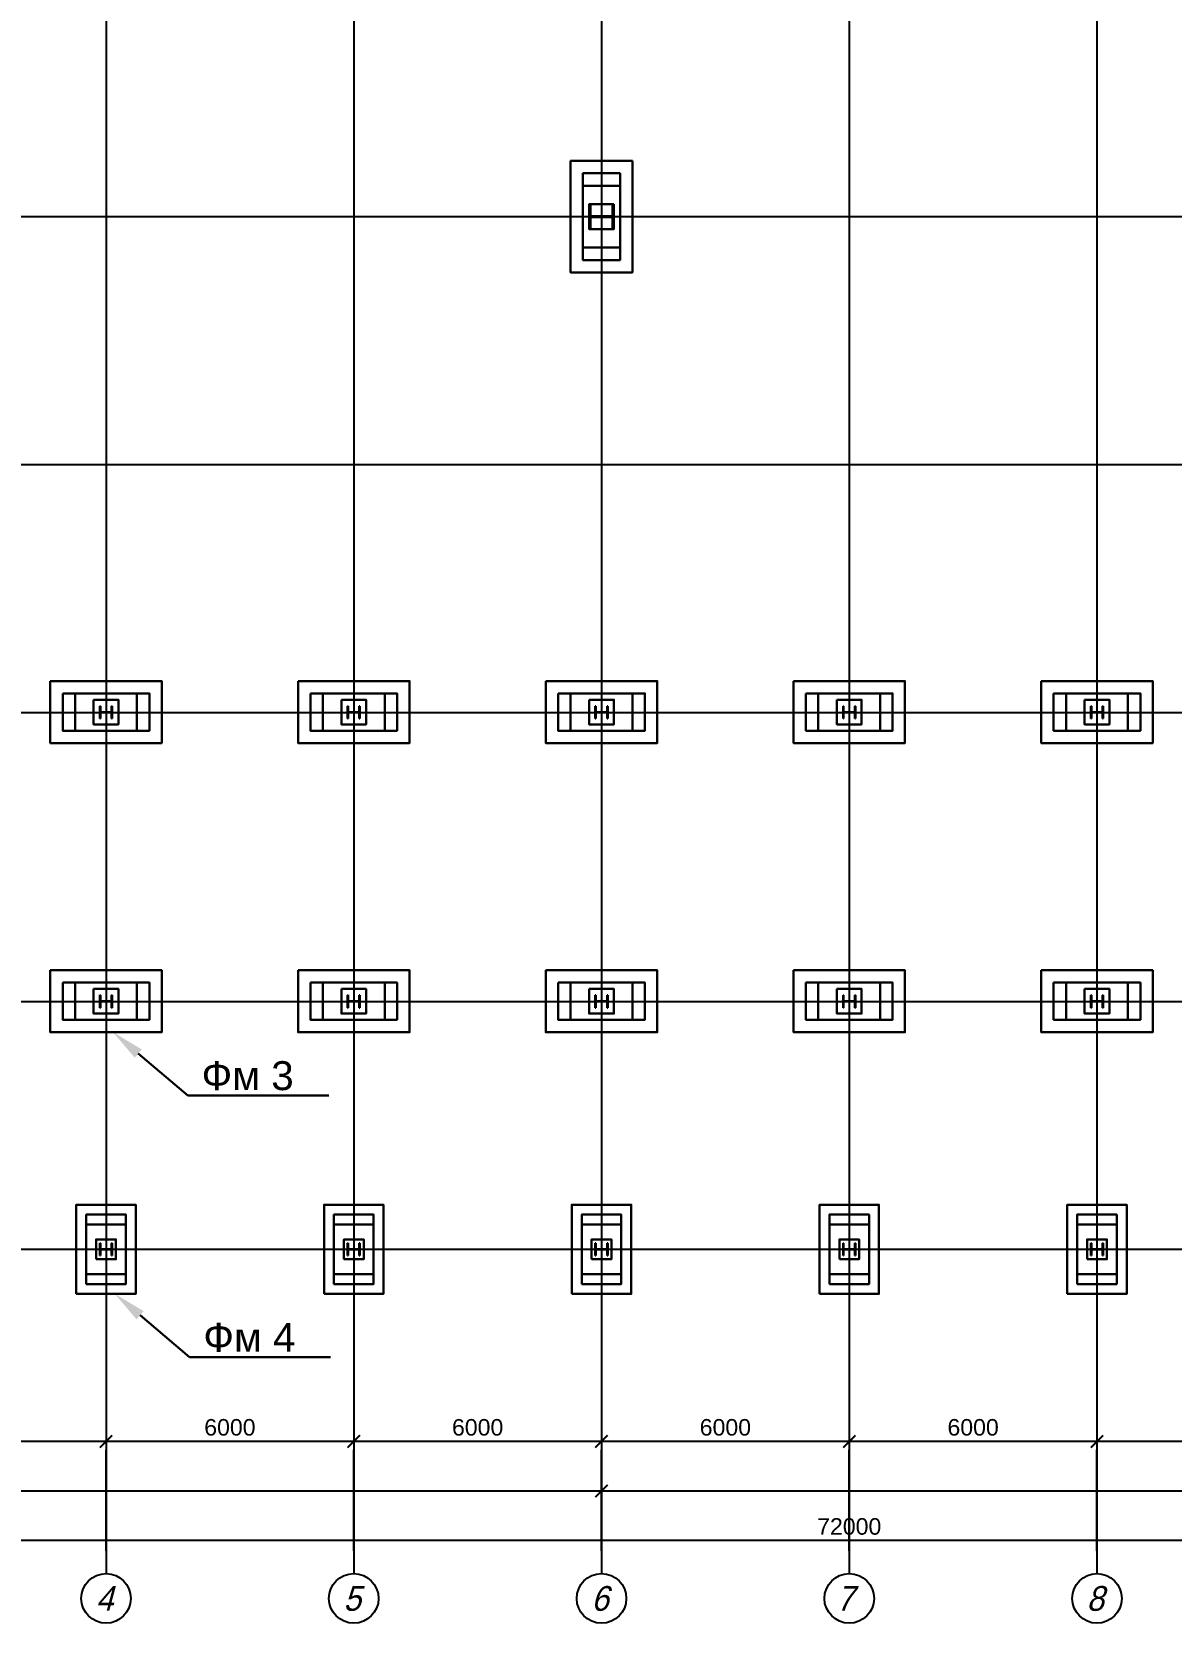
# Model space of a CAD drawing. Header units: millimetres. Extents: x -25736 to -23046, y 7958 to 9460.
# Drawn here: x -24696.4 to -24558.4, y 9050.9 to 9243.5 of the extents above; entities that cross this region are included whole.
import ezdxf
from ezdxf import colors
from ezdxf.entities.mleader import LeaderData, LeaderLine
from ezdxf.math import Vec2, Vec3

# ---------------------------------------------------------------- set-up
doc = ezdxf.new("R2010")
doc.units = ezdxf.units.MM
doc.linetypes.add('CENTER', pattern=[50.8, 31.75, -6.35, 6.35, -6.35])
doc.layers.get('0').update_dxf_attribs({"lineweight": 30})
doc.layers.add('основной', color=7, linetype='Continuous', lineweight=30)
doc.layers.add('Размеры', color=140, linetype='Continuous')
doc.styles.get("Standard").update_dxf_attribs({"font": 'ARIALUNI.TTF'})
doc.styles.add('Standart (сжат) 0.9', font='ARIALUNI.TTF', dxfattribs={"width": 0.9, "height": 300})
doc.styles.add('для модели', font='ARIALUNI.TTF', dxfattribs={"height": 200})

# ---------------------------------------------------------------- blocks, each defined once
blk = doc.blocks.new('_ArchTick')
at = {"color": 0, "lineweight": 40, "const_width": 0.15}
blk.add_lwpolyline([(-0.5, -0.5), (0.5, 0.5)], dxfattribs=at)
blk = doc.blocks.new('A$C1CEA3486')
for points in [[(0, 30), (0, 0), (54, 0), (54, 30)], [(6, 24), (6, 6), (48, 6), (48, 24)], [(12, 24), (12, 6), (42, 6), (42, 24)], [(21, 21), (21, 9), (33, 9), (33, 21)]]:
    blk.add_lwpolyline(points, close=True)
blk = doc.blocks.new('A$C017D4E6A')
for points in [[(0, 0), (36, 0), (36, 54), (0, 54)], [(6, 6), (30, 6), (30, 48), (6, 48)], [(6, 12), (30, 12), (30, 42), (6, 42)], [(12, 21), (24, 21), (24, 33), (12, 33)]]:
    blk.add_lwpolyline(points, close=True)
blk = doc.blocks.new('65578')
at = {"layer": 'основной'}
for p, q in [((-24628.87, 9219.65), (-24628.87, 9222.65)), ((-24628.87, 9222.65), (-24628.72, 9222.65)), ((-24628.72, 9222.65), (-24628.72, 9221.35)), ((-24628.57, 9221.2), (-24626.17, 9221.2)), ((-24626.02, 9221.35), (-24626.02, 9222.65)), ((-24626.02, 9222.65), (-24625.87, 9222.65)), ((-24625.87, 9222.65), (-24625.87, 9219.65)), ((-24628.72, 9219.65), (-24628.87, 9219.65)), ((-24628.72, 9220.95), (-24628.72, 9219.65)), ((-24626.17, 9221.1), (-24628.57, 9221.1)), ((-24626.02, 9219.65), (-24626.02, 9220.95)), ((-24625.87, 9219.65), (-24626.02, 9219.65)), ((-24688.12, 9160.4), (-24688.12, 9161.9)), ((-24688.12, 9161.9), (-24688.05, 9161.9)), ((-24688.05, 9161.9), (-24688.05, 9161.25)), ((-24686.7, 9161.25), (-24686.7, 9161.9)), ((-24686.7, 9161.9), (-24686.62, 9161.9)), ((-24686.62, 9161.9), (-24686.62, 9160.4)), ((-24658.12, 9160.4), (-24658.12, 9161.9)), ((-24658.12, 9161.9), (-24658.05, 9161.9)), ((-24658.12, 9160.4), (-24658.12, 9161.9)), ((-24658.12, 9161.9), (-24658.05, 9161.9)), ((-24658.05, 9161.9), (-24658.05, 9161.25)), ((-24658.05, 9161.9), (-24658.05, 9161.25)), ((-24656.7, 9161.25), (-24656.7, 9161.9)), ((-24656.7, 9161.9), (-24656.62, 9161.9)), ((-24656.7, 9161.25), (-24656.7, 9161.9)), ((-24656.7, 9161.9), (-24656.62, 9161.9)), ((-24656.62, 9161.9), (-24656.62, 9160.4)), ((-24656.62, 9161.9), (-24656.62, 9160.4)), ((-24628.12, 9160.4), (-24628.12, 9161.9)), ((-24628.12, 9161.9), (-24628.05, 9161.9)), ((-24628.12, 9160.4), (-24628.12, 9161.9)), ((-24628.12, 9161.9), (-24628.05, 9161.9)), ((-24628.05, 9161.9), (-24628.05, 9161.25)), ((-24628.05, 9161.9), (-24628.05, 9161.25)), ((-24626.7, 9161.25), (-24626.7, 9161.9)), ((-24626.7, 9161.9), (-24626.62, 9161.9)), ((-24626.7, 9161.25), (-24626.7, 9161.9)), ((-24626.7, 9161.9), (-24626.62, 9161.9)), ((-24626.62, 9161.9), (-24626.62, 9160.4)), ((-24626.62, 9161.9), (-24626.62, 9160.4)), ((-24598.12, 9160.4), (-24598.12, 9161.9)), ((-24598.12, 9161.9), (-24598.05, 9161.9)), ((-24598.12, 9160.4), (-24598.12, 9161.9)), ((-24598.12, 9161.9), (-24598.05, 9161.9)), ((-24598.05, 9161.9), (-24598.05, 9161.25)), ((-24598.05, 9161.9), (-24598.05, 9161.25)), ((-24596.7, 9161.25), (-24596.7, 9161.9)), ((-24596.7, 9161.9), (-24596.62, 9161.9)), ((-24596.7, 9161.25), (-24596.7, 9161.9)), ((-24596.7, 9161.9), (-24596.62, 9161.9)), ((-24596.62, 9161.9), (-24596.62, 9160.4)), ((-24596.62, 9161.9), (-24596.62, 9160.4)), ((-24568.12, 9160.4), (-24568.12, 9161.9)), ((-24568.12, 9161.9), (-24568.05, 9161.9)), ((-24568.12, 9160.4), (-24568.12, 9161.9)), ((-24568.12, 9161.9), (-24568.05, 9161.9)), ((-24568.05, 9161.9), (-24568.05, 9161.25)), ((-24568.05, 9161.9), (-24568.05, 9161.25)), ((-24566.7, 9161.25), (-24566.7, 9161.9)), ((-24566.7, 9161.9), (-24566.62, 9161.9)), ((-24566.7, 9161.25), (-24566.7, 9161.9)), ((-24566.7, 9161.9), (-24566.62, 9161.9)), ((-24566.62, 9161.9), (-24566.62, 9160.4)), ((-24566.62, 9161.9), (-24566.62, 9160.4)), ((-24688.05, 9160.4), (-24688.12, 9160.4)), ((-24688.05, 9161.05), (-24688.05, 9160.4)), ((-24687.97, 9161.18), (-24686.77, 9161.18)), ((-24686.77, 9161.13), (-24687.97, 9161.13)), ((-24686.7, 9160.4), (-24686.7, 9161.05)), ((-24686.62, 9160.4), (-24686.7, 9160.4)), ((-24658.05, 9160.4), (-24658.12, 9160.4)), ((-24658.05, 9160.4), (-24658.12, 9160.4)), ((-24658.05, 9161.05), (-24658.05, 9160.4)), ((-24658.05, 9161.05), (-24658.05, 9160.4)), ((-24657.97, 9161.18), (-24656.77, 9161.18)), ((-24657.97, 9161.18), (-24656.77, 9161.18)), ((-24656.77, 9161.13), (-24657.97, 9161.13)), ((-24656.77, 9161.13), (-24657.97, 9161.13)), ((-24656.7, 9160.4), (-24656.7, 9161.05)), ((-24656.7, 9160.4), (-24656.7, 9161.05)), ((-24656.62, 9160.4), (-24656.7, 9160.4)), ((-24656.62, 9160.4), (-24656.7, 9160.4)), ((-24628.05, 9160.4), (-24628.12, 9160.4)), ((-24628.05, 9160.4), (-24628.12, 9160.4)), ((-24628.05, 9161.05), (-24628.05, 9160.4)), ((-24628.05, 9161.05), (-24628.05, 9160.4)), ((-24627.97, 9161.18), (-24626.77, 9161.18)), ((-24627.97, 9161.18), (-24626.77, 9161.18)), ((-24626.77, 9161.13), (-24627.97, 9161.13)), ((-24626.77, 9161.13), (-24627.97, 9161.13)), ((-24626.7, 9160.4), (-24626.7, 9161.05)), ((-24626.7, 9160.4), (-24626.7, 9161.05)), ((-24626.62, 9160.4), (-24626.7, 9160.4)), ((-24626.62, 9160.4), (-24626.7, 9160.4)), ((-24598.05, 9160.4), (-24598.12, 9160.4)), ((-24598.05, 9160.4), (-24598.12, 9160.4)), ((-24598.05, 9161.05), (-24598.05, 9160.4)), ((-24598.05, 9161.05), (-24598.05, 9160.4)), ((-24597.97, 9161.18), (-24596.77, 9161.18)), ((-24597.97, 9161.18), (-24596.77, 9161.18)), ((-24596.77, 9161.13), (-24597.97, 9161.13)), ((-24596.77, 9161.13), (-24597.97, 9161.13)), ((-24596.7, 9160.4), (-24596.7, 9161.05)), ((-24596.7, 9160.4), (-24596.7, 9161.05)), ((-24596.62, 9160.4), (-24596.7, 9160.4)), ((-24596.62, 9160.4), (-24596.7, 9160.4)), ((-24568.05, 9160.4), (-24568.12, 9160.4)), ((-24568.05, 9160.4), (-24568.12, 9160.4)), ((-24568.05, 9161.05), (-24568.05, 9160.4)), ((-24568.05, 9161.05), (-24568.05, 9160.4)), ((-24567.97, 9161.18), (-24566.77, 9161.18)), ((-24567.97, 9161.18), (-24566.77, 9161.18)), ((-24566.77, 9161.13), (-24567.97, 9161.13)), ((-24566.77, 9161.13), (-24567.97, 9161.13)), ((-24566.7, 9160.4), (-24566.7, 9161.05)), ((-24566.7, 9160.4), (-24566.7, 9161.05)), ((-24566.62, 9160.4), (-24566.7, 9160.4)), ((-24566.62, 9160.4), (-24566.7, 9160.4)), ((-24688.12, 9125.4), (-24688.12, 9126.9)), ((-24688.12, 9126.9), (-24688.05, 9126.9)), ((-24688.05, 9126.9), (-24688.05, 9126.25)), ((-24686.7, 9126.25), (-24686.7, 9126.9)), ((-24686.7, 9126.9), (-24686.62, 9126.9)), ((-24686.62, 9126.9), (-24686.62, 9125.4)), ((-24658.12, 9125.4), (-24658.12, 9126.9)), ((-24658.12, 9126.9), (-24658.05, 9126.9)), ((-24658.12, 9125.4), (-24658.12, 9126.9)), ((-24658.12, 9126.9), (-24658.05, 9126.9)), ((-24658.05, 9126.9), (-24658.05, 9126.25)), ((-24658.05, 9126.9), (-24658.05, 9126.25)), ((-24656.7, 9126.25), (-24656.7, 9126.9)), ((-24656.7, 9126.9), (-24656.62, 9126.9)), ((-24656.7, 9126.25), (-24656.7, 9126.9)), ((-24656.7, 9126.9), (-24656.62, 9126.9)), ((-24656.62, 9126.9), (-24656.62, 9125.4)), ((-24656.62, 9126.9), (-24656.62, 9125.4)), ((-24628.12, 9125.4), (-24628.12, 9126.9)), ((-24628.12, 9126.9), (-24628.05, 9126.9)), ((-24628.12, 9125.4), (-24628.12, 9126.9)), ((-24628.12, 9126.9), (-24628.05, 9126.9)), ((-24628.05, 9126.9), (-24628.05, 9126.25)), ((-24628.05, 9126.9), (-24628.05, 9126.25)), ((-24626.7, 9126.25), (-24626.7, 9126.9)), ((-24626.7, 9126.9), (-24626.62, 9126.9)), ((-24626.7, 9126.25), (-24626.7, 9126.9)), ((-24626.7, 9126.9), (-24626.62, 9126.9)), ((-24626.62, 9126.9), (-24626.62, 9125.4)), ((-24626.62, 9126.9), (-24626.62, 9125.4)), ((-24598.12, 9125.4), (-24598.12, 9126.9)), ((-24598.12, 9126.9), (-24598.05, 9126.9)), ((-24598.12, 9125.4), (-24598.12, 9126.9)), ((-24598.12, 9126.9), (-24598.05, 9126.9)), ((-24598.05, 9126.9), (-24598.05, 9126.25)), ((-24598.05, 9126.9), (-24598.05, 9126.25)), ((-24596.7, 9126.25), (-24596.7, 9126.9)), ((-24596.7, 9126.9), (-24596.62, 9126.9)), ((-24596.7, 9126.25), (-24596.7, 9126.9)), ((-24596.7, 9126.9), (-24596.62, 9126.9)), ((-24596.62, 9126.9), (-24596.62, 9125.4)), ((-24596.62, 9126.9), (-24596.62, 9125.4)), ((-24568.12, 9125.4), (-24568.12, 9126.9)), ((-24568.12, 9126.9), (-24568.05, 9126.9)), ((-24568.12, 9125.4), (-24568.12, 9126.9)), ((-24568.12, 9126.9), (-24568.05, 9126.9)), ((-24568.05, 9126.9), (-24568.05, 9126.25)), ((-24568.05, 9126.9), (-24568.05, 9126.25)), ((-24566.7, 9126.25), (-24566.7, 9126.9)), ((-24566.7, 9126.9), (-24566.62, 9126.9)), ((-24566.7, 9126.25), (-24566.7, 9126.9)), ((-24566.7, 9126.9), (-24566.62, 9126.9)), ((-24566.62, 9126.9), (-24566.62, 9125.4)), ((-24566.62, 9126.9), (-24566.62, 9125.4)), ((-24688.05, 9125.4), (-24688.12, 9125.4)), ((-24688.05, 9126.05), (-24688.05, 9125.4)), ((-24687.97, 9126.18), (-24686.77, 9126.18)), ((-24686.77, 9126.13), (-24687.97, 9126.13)), ((-24686.7, 9125.4), (-24686.7, 9126.05)), ((-24686.62, 9125.4), (-24686.7, 9125.4)), ((-24658.05, 9125.4), (-24658.12, 9125.4)), ((-24658.05, 9125.4), (-24658.12, 9125.4)), ((-24658.05, 9126.05), (-24658.05, 9125.4)), ((-24658.05, 9126.05), (-24658.05, 9125.4)), ((-24657.97, 9126.18), (-24656.77, 9126.18)), ((-24657.97, 9126.18), (-24656.77, 9126.18)), ((-24656.77, 9126.13), (-24657.97, 9126.13)), ((-24656.77, 9126.13), (-24657.97, 9126.13)), ((-24656.7, 9125.4), (-24656.7, 9126.05)), ((-24656.7, 9125.4), (-24656.7, 9126.05)), ((-24656.62, 9125.4), (-24656.7, 9125.4)), ((-24656.62, 9125.4), (-24656.7, 9125.4)), ((-24628.05, 9125.4), (-24628.12, 9125.4)), ((-24628.05, 9125.4), (-24628.12, 9125.4)), ((-24628.05, 9126.05), (-24628.05, 9125.4)), ((-24628.05, 9126.05), (-24628.05, 9125.4)), ((-24627.97, 9126.18), (-24626.77, 9126.18)), ((-24627.97, 9126.18), (-24626.77, 9126.18)), ((-24626.77, 9126.13), (-24627.97, 9126.13)), ((-24626.77, 9126.13), (-24627.97, 9126.13)), ((-24626.7, 9125.4), (-24626.7, 9126.05)), ((-24626.7, 9125.4), (-24626.7, 9126.05)), ((-24626.62, 9125.4), (-24626.7, 9125.4)), ((-24626.62, 9125.4), (-24626.7, 9125.4)), ((-24598.05, 9125.4), (-24598.12, 9125.4)), ((-24598.05, 9125.4), (-24598.12, 9125.4)), ((-24598.05, 9126.05), (-24598.05, 9125.4)), ((-24598.05, 9126.05), (-24598.05, 9125.4)), ((-24597.97, 9126.18), (-24596.77, 9126.18)), ((-24597.97, 9126.18), (-24596.77, 9126.18)), ((-24596.77, 9126.13), (-24597.97, 9126.13)), ((-24596.77, 9126.13), (-24597.97, 9126.13)), ((-24596.7, 9125.4), (-24596.7, 9126.05)), ((-24596.7, 9125.4), (-24596.7, 9126.05)), ((-24596.62, 9125.4), (-24596.7, 9125.4)), ((-24596.62, 9125.4), (-24596.7, 9125.4)), ((-24568.05, 9125.4), (-24568.12, 9125.4)), ((-24568.05, 9125.4), (-24568.12, 9125.4)), ((-24568.05, 9126.05), (-24568.05, 9125.4)), ((-24568.05, 9126.05), (-24568.05, 9125.4)), ((-24567.97, 9126.18), (-24566.77, 9126.18)), ((-24567.97, 9126.18), (-24566.77, 9126.18)), ((-24566.77, 9126.13), (-24567.97, 9126.13)), ((-24566.77, 9126.13), (-24567.97, 9126.13)), ((-24566.7, 9125.4), (-24566.7, 9126.05)), ((-24566.7, 9125.4), (-24566.7, 9126.05)), ((-24566.62, 9125.4), (-24566.7, 9125.4)), ((-24566.62, 9125.4), (-24566.7, 9125.4)), ((-24688.12, 9095.4), (-24688.12, 9096.9)), ((-24688.12, 9096.9), (-24688.05, 9096.9)), ((-24688.05, 9096.9), (-24688.05, 9096.25)), ((-24688.05, 9096.05), (-24688.05, 9095.4)), ((-24687.97, 9096.18), (-24686.77, 9096.18)), ((-24686.77, 9096.13), (-24687.97, 9096.13)), ((-24686.7, 9096.25), (-24686.7, 9096.9)), ((-24686.7, 9096.9), (-24686.62, 9096.9)), ((-24686.7, 9095.4), (-24686.7, 9096.05)), ((-24686.62, 9096.9), (-24686.62, 9095.4)), ((-24658.12, 9095.4), (-24658.12, 9096.9)), ((-24658.12, 9096.9), (-24658.05, 9096.9)), ((-24658.12, 9095.4), (-24658.12, 9096.9)), ((-24658.12, 9096.9), (-24658.05, 9096.9)), ((-24658.05, 9096.9), (-24658.05, 9096.25)), ((-24658.05, 9096.9), (-24658.05, 9096.25)), ((-24658.05, 9096.05), (-24658.05, 9095.4)), ((-24658.05, 9096.05), (-24658.05, 9095.4)), ((-24657.97, 9096.18), (-24656.77, 9096.18)), ((-24657.97, 9096.18), (-24656.77, 9096.18)), ((-24656.77, 9096.13), (-24657.97, 9096.13)), ((-24656.77, 9096.13), (-24657.97, 9096.13)), ((-24656.7, 9096.25), (-24656.7, 9096.9)), ((-24656.7, 9096.9), (-24656.62, 9096.9)), ((-24656.7, 9096.25), (-24656.7, 9096.9)), ((-24656.7, 9096.9), (-24656.62, 9096.9)), ((-24656.7, 9095.4), (-24656.7, 9096.05)), ((-24656.7, 9095.4), (-24656.7, 9096.05)), ((-24656.62, 9096.9), (-24656.62, 9095.4)), ((-24656.62, 9096.9), (-24656.62, 9095.4)), ((-24628.12, 9095.4), (-24628.12, 9096.9)), ((-24628.12, 9096.9), (-24628.05, 9096.9)), ((-24628.12, 9095.4), (-24628.12, 9096.9)), ((-24628.12, 9096.9), (-24628.05, 9096.9)), ((-24628.05, 9096.9), (-24628.05, 9096.25)), ((-24628.05, 9096.9), (-24628.05, 9096.25)), ((-24628.05, 9096.05), (-24628.05, 9095.4)), ((-24628.05, 9096.05), (-24628.05, 9095.4)), ((-24627.97, 9096.18), (-24626.77, 9096.18)), ((-24627.97, 9096.18), (-24626.77, 9096.18)), ((-24626.77, 9096.13), (-24627.97, 9096.13)), ((-24626.77, 9096.13), (-24627.97, 9096.13)), ((-24626.7, 9096.25), (-24626.7, 9096.9)), ((-24626.7, 9096.9), (-24626.62, 9096.9)), ((-24626.7, 9096.25), (-24626.7, 9096.9)), ((-24626.7, 9096.9), (-24626.62, 9096.9)), ((-24626.7, 9095.4), (-24626.7, 9096.05)), ((-24626.7, 9095.4), (-24626.7, 9096.05)), ((-24626.62, 9096.9), (-24626.62, 9095.4)), ((-24626.62, 9096.9), (-24626.62, 9095.4)), ((-24598.12, 9095.4), (-24598.12, 9096.9)), ((-24598.12, 9096.9), (-24598.05, 9096.9)), ((-24598.12, 9095.4), (-24598.12, 9096.9)), ((-24598.12, 9096.9), (-24598.05, 9096.9)), ((-24598.05, 9096.9), (-24598.05, 9096.25)), ((-24598.05, 9096.9), (-24598.05, 9096.25)), ((-24598.05, 9096.05), (-24598.05, 9095.4)), ((-24598.05, 9096.05), (-24598.05, 9095.4)), ((-24597.97, 9096.18), (-24596.77, 9096.18)), ((-24597.97, 9096.18), (-24596.77, 9096.18)), ((-24596.77, 9096.13), (-24597.97, 9096.13)), ((-24596.77, 9096.13), (-24597.97, 9096.13)), ((-24596.7, 9096.25), (-24596.7, 9096.9)), ((-24596.7, 9096.9), (-24596.62, 9096.9)), ((-24596.7, 9096.25), (-24596.7, 9096.9)), ((-24596.7, 9096.9), (-24596.62, 9096.9)), ((-24596.7, 9095.4), (-24596.7, 9096.05)), ((-24596.7, 9095.4), (-24596.7, 9096.05)), ((-24596.62, 9096.9), (-24596.62, 9095.4)), ((-24596.62, 9096.9), (-24596.62, 9095.4)), ((-24568.12, 9095.4), (-24568.12, 9096.9)), ((-24568.12, 9096.9), (-24568.05, 9096.9)), ((-24568.12, 9095.4), (-24568.12, 9096.9)), ((-24568.12, 9096.9), (-24568.05, 9096.9)), ((-24568.05, 9096.9), (-24568.05, 9096.25)), ((-24568.05, 9096.9), (-24568.05, 9096.25)), ((-24568.05, 9096.05), (-24568.05, 9095.4)), ((-24568.05, 9096.05), (-24568.05, 9095.4)), ((-24567.97, 9096.18), (-24566.77, 9096.18)), ((-24567.97, 9096.18), (-24566.77, 9096.18)), ((-24566.77, 9096.13), (-24567.97, 9096.13)), ((-24566.77, 9096.13), (-24567.97, 9096.13)), ((-24566.7, 9096.25), (-24566.7, 9096.9)), ((-24566.7, 9096.9), (-24566.62, 9096.9)), ((-24566.7, 9096.25), (-24566.7, 9096.9)), ((-24566.7, 9096.9), (-24566.62, 9096.9)), ((-24566.7, 9095.4), (-24566.7, 9096.05)), ((-24566.7, 9095.4), (-24566.7, 9096.05)), ((-24566.62, 9096.9), (-24566.62, 9095.4)), ((-24566.62, 9096.9), (-24566.62, 9095.4)), ((-24688.05, 9095.4), (-24688.12, 9095.4)), ((-24686.62, 9095.4), (-24686.7, 9095.4)), ((-24658.05, 9095.4), (-24658.12, 9095.4)), ((-24658.05, 9095.4), (-24658.12, 9095.4)), ((-24656.62, 9095.4), (-24656.7, 9095.4)), ((-24656.62, 9095.4), (-24656.7, 9095.4)), ((-24628.05, 9095.4), (-24628.12, 9095.4)), ((-24628.05, 9095.4), (-24628.12, 9095.4)), ((-24626.62, 9095.4), (-24626.7, 9095.4)), ((-24626.62, 9095.4), (-24626.7, 9095.4)), ((-24598.05, 9095.4), (-24598.12, 9095.4)), ((-24598.05, 9095.4), (-24598.12, 9095.4)), ((-24596.62, 9095.4), (-24596.7, 9095.4)), ((-24596.62, 9095.4), (-24596.7, 9095.4)), ((-24568.05, 9095.4), (-24568.12, 9095.4)), ((-24568.05, 9095.4), (-24568.12, 9095.4)), ((-24566.62, 9095.4), (-24566.7, 9095.4)), ((-24566.62, 9095.4), (-24566.7, 9095.4))]:
    blk.add_line(p, q, dxfattribs=at)
for centre, radius, start, end in [((-24628.57, 9221.35), 0.15, 180, 270), ((-24626.17, 9221.35), 0.15, 270, 0), ((-24628.57, 9220.95), 0.15, 90, 180), ((-24626.17, 9220.95), 0.15, 0, 90), ((-24687.97, 9161.25), 0.075, 180, 270), ((-24687.97, 9161.05), 0.075, 90, 180), ((-24686.77, 9161.25), 0.075, 270, 0), ((-24686.77, 9161.05), 0.075, 0, 90), ((-24657.97, 9161.25), 0.075, 180, 270), ((-24657.97, 9161.25), 0.075, 180, 270), ((-24657.97, 9161.05), 0.075, 90, 180), ((-24657.97, 9161.05), 0.075, 90, 180), ((-24656.77, 9161.25), 0.075, 270, 0), ((-24656.77, 9161.25), 0.075, 270, 0), ((-24656.77, 9161.05), 0.075, 0, 90), ((-24656.77, 9161.05), 0.075, 0, 90), ((-24627.97, 9161.25), 0.075, 180, 270), ((-24627.97, 9161.25), 0.075, 180, 270), ((-24627.97, 9161.05), 0.075, 90, 180), ((-24627.97, 9161.05), 0.075, 90, 180), ((-24626.77, 9161.25), 0.075, 270, 0), ((-24626.77, 9161.25), 0.075, 270, 0), ((-24626.77, 9161.05), 0.075, 0, 90), ((-24626.77, 9161.05), 0.075, 0, 90), ((-24597.97, 9161.25), 0.075, 180, 270), ((-24597.97, 9161.25), 0.075, 180, 270), ((-24597.97, 9161.05), 0.075, 90, 180), ((-24597.97, 9161.05), 0.075, 90, 180), ((-24596.77, 9161.25), 0.075, 270, 0), ((-24596.77, 9161.25), 0.075, 270, 0), ((-24596.77, 9161.05), 0.075, 0, 90), ((-24596.77, 9161.05), 0.075, 0, 90), ((-24567.97, 9161.25), 0.075, 180, 270), ((-24567.97, 9161.25), 0.075, 180, 270), ((-24567.97, 9161.05), 0.075, 90, 180), ((-24567.97, 9161.05), 0.075, 90, 180), ((-24566.77, 9161.25), 0.075, 270, 0), ((-24566.77, 9161.25), 0.075, 270, 0), ((-24566.77, 9161.05), 0.075, 0, 90), ((-24566.77, 9161.05), 0.075, 0, 90), ((-24687.97, 9126.25), 0.075, 180, 270), ((-24687.97, 9126.05), 0.075, 90, 180), ((-24686.77, 9126.25), 0.075, 270, 0), ((-24686.77, 9126.05), 0.075, 0, 90), ((-24657.97, 9126.25), 0.075, 180, 270), ((-24657.97, 9126.25), 0.075, 180, 270), ((-24657.97, 9126.05), 0.075, 90, 180), ((-24657.97, 9126.05), 0.075, 90, 180), ((-24656.77, 9126.25), 0.075, 270, 0), ((-24656.77, 9126.25), 0.075, 270, 0), ((-24656.77, 9126.05), 0.075, 0, 90), ((-24656.77, 9126.05), 0.075, 0, 90), ((-24627.97, 9126.25), 0.075, 180, 270), ((-24627.97, 9126.25), 0.075, 180, 270), ((-24627.97, 9126.05), 0.075, 90, 180), ((-24627.97, 9126.05), 0.075, 90, 180), ((-24626.77, 9126.25), 0.075, 270, 0), ((-24626.77, 9126.25), 0.075, 270, 0), ((-24626.77, 9126.05), 0.075, 0, 90), ((-24626.77, 9126.05), 0.075, 0, 90), ((-24597.97, 9126.25), 0.075, 180, 270), ((-24597.97, 9126.25), 0.075, 180, 270), ((-24597.97, 9126.05), 0.075, 90, 180), ((-24597.97, 9126.05), 0.075, 90, 180), ((-24596.77, 9126.25), 0.075, 270, 0), ((-24596.77, 9126.25), 0.075, 270, 0), ((-24596.77, 9126.05), 0.075, 0, 90), ((-24596.77, 9126.05), 0.075, 0, 90), ((-24567.97, 9126.25), 0.075, 180, 270), ((-24567.97, 9126.25), 0.075, 180, 270), ((-24567.97, 9126.05), 0.075, 90, 180), ((-24567.97, 9126.05), 0.075, 90, 180), ((-24566.77, 9126.25), 0.075, 270, 0), ((-24566.77, 9126.25), 0.075, 270, 0), ((-24566.77, 9126.05), 0.075, 0, 90), ((-24566.77, 9126.05), 0.075, 0, 90), ((-24687.97, 9096.25), 0.075, 180, 270), ((-24687.97, 9096.05), 0.075, 90, 180), ((-24686.77, 9096.25), 0.075, 270, 0), ((-24686.77, 9096.05), 0.075, 0, 90), ((-24657.97, 9096.25), 0.075, 180, 270), ((-24657.97, 9096.25), 0.075, 180, 270), ((-24657.97, 9096.05), 0.075, 90, 180), ((-24657.97, 9096.05), 0.075, 90, 180), ((-24656.77, 9096.25), 0.075, 270, 0), ((-24656.77, 9096.25), 0.075, 270, 0), ((-24656.77, 9096.05), 0.075, 0, 90), ((-24656.77, 9096.05), 0.075, 0, 90), ((-24627.97, 9096.25), 0.075, 180, 270), ((-24627.97, 9096.25), 0.075, 180, 270), ((-24627.97, 9096.05), 0.075, 90, 180), ((-24627.97, 9096.05), 0.075, 90, 180), ((-24626.77, 9096.25), 0.075, 270, 0), ((-24626.77, 9096.25), 0.075, 270, 0), ((-24626.77, 9096.05), 0.075, 0, 90), ((-24626.77, 9096.05), 0.075, 0, 90), ((-24597.97, 9096.25), 0.075, 180, 270), ((-24597.97, 9096.25), 0.075, 180, 270), ((-24597.97, 9096.05), 0.075, 90, 180), ((-24597.97, 9096.05), 0.075, 90, 180), ((-24596.77, 9096.25), 0.075, 270, 0), ((-24596.77, 9096.25), 0.075, 270, 0), ((-24596.77, 9096.05), 0.075, 0, 90), ((-24596.77, 9096.05), 0.075, 0, 90), ((-24567.97, 9096.25), 0.075, 180, 270), ((-24567.97, 9096.25), 0.075, 180, 270), ((-24567.97, 9096.05), 0.075, 90, 180), ((-24567.97, 9096.05), 0.075, 90, 180), ((-24566.77, 9096.25), 0.075, 270, 0), ((-24566.77, 9096.25), 0.075, 270, 0), ((-24566.77, 9096.05), 0.075, 0, 90), ((-24566.77, 9096.05), 0.075, 0, 90)]:
    blk.add_arc(centre, radius, start, end, dxfattribs=at)
at = {"layer": 'Размеры', "linetype": 'CENTER', "ltscale": 20}
for p, q in [((-24687.37, 9436.15), (-24687.37, 9056.89)), ((-24657.37, 9436.15), (-24657.37, 9056.89)), ((-24627.37, 9436.15), (-24627.37, 9056.89)), ((-24597.37, 9436.15), (-24597.37, 9056.89)), ((-24567.37, 9436.15), (-24567.37, 9056.89)), ((-24802.37, 9221.15), (-24412.37, 9221.15)), ((-24802.37, 9191.15), (-24412.37, 9191.15)), ((-24802.37, 9161.15), (-24412.37, 9161.15)), ((-24802.37, 9126.15), (-24412.37, 9126.15)), ((-24802.37, 9096.15), (-24412.37, 9096.15))]:
    blk.add_line(p, q, dxfattribs=at)
at = {"layer": 'Размеры'}
for p, q in [((-24686.37, 9072.89), (-24718.37, 9072.89)), ((-24656.37, 9072.89), (-24688.37, 9072.89)), ((-24626.37, 9072.89), (-24658.37, 9072.89)), ((-24596.37, 9072.89), (-24628.37, 9072.89)), ((-24566.37, 9072.89), (-24598.37, 9072.89)), ((-24536.37, 9072.89), (-24568.37, 9072.89)), ((-24687.37, 9059.65), (-24687.37, 9071.89)), ((-24687.37, 9059.65), (-24687.37, 9071.89)), ((-24657.37, 9059.65), (-24657.37, 9071.89)), ((-24657.37, 9059.65), (-24657.37, 9071.89)), ((-24627.37, 9059.65), (-24627.37, 9071.89)), ((-24627.37, 9059.65), (-24627.37, 9071.89)), ((-24627.37, 9071.39), (-24627.37, 9065.89)), ((-24627.37, 9071.39), (-24627.37, 9065.89)), ((-24597.37, 9059.65), (-24597.37, 9071.89)), ((-24597.37, 9059.65), (-24597.37, 9071.89)), ((-24567.37, 9059.65), (-24567.37, 9071.89)), ((-24567.37, 9059.65), (-24567.37, 9071.89)), ((-24626.37, 9066.89), (-24778.37, 9066.89)), ((-24476.37, 9066.89), (-24628.37, 9066.89)), ((-24416.37, 9060.89), (-24778.37, 9060.89))]:
    blk.add_line(p, q, dxfattribs=at)
for centre in [(-24687.37, 9053.89), (-24657.37, 9053.89), (-24627.37, 9053.89), (-24597.37, 9053.89), (-24567.37, 9053.89)]:
    blk.add_circle(centre, 3, dxfattribs=at)
at = {"layer": 'основной', "ltscale": 100, "xscale": 0.25, "yscale": 0.25, "zscale": 0.25, "rotation": 270}
blk.add_blockref('A$C1CEA3486', (-24631.12, 9227.9), dxfattribs=at)
at = {"layer": 'основной', "ltscale": 100, "xscale": 0.25, "yscale": 0.25, "zscale": 0.25}
for p in [(-24694.12, 9157.43), (-24664.12, 9157.43), (-24664.12, 9157.43), (-24634.12, 9157.43), (-24604.12, 9157.43), (-24574.12, 9157.43), (-24574.12, 9157.43), (-24694.12, 9122.43), (-24664.12, 9122.43), (-24634.12, 9122.43), (-24604.12, 9122.43), (-24574.12, 9122.43)]:
    blk.add_blockref('A$C1CEA3486', p, dxfattribs=at)
at = {"layer": 'основной', "xscale": 0.2, "yscale": 0.2, "zscale": 0.2}
for p in [(-24690.97, 9090.75), (-24660.97, 9090.75), (-24630.97, 9090.75), (-24600.97, 9090.75), (-24570.97, 9090.75)]:
    blk.add_blockref('A$C017D4E6A', p, dxfattribs=at)
at = {"layer": 'Размеры', "xscale": 1.5, "yscale": 1.5, "zscale": 1.5}
for p in [(-24687.37, 9072.89), (-24657.37, 9072.89), (-24627.37, 9072.89), (-24597.37, 9072.89), (-24567.37, 9072.89), (-24627.37, 9066.89)]:
    blk.add_blockref('_ArchTick', p, dxfattribs=at)
at = {"layer": 'Размеры', "xscale": 1.5, "yscale": 1.5, "zscale": 1.5, "rotation": 180}
for p in [(-24687.37, 9072.89), (-24657.37, 9072.89), (-24627.37, 9072.89), (-24597.37, 9072.89), (-24567.37, 9072.89), (-24627.37, 9066.89)]:
    blk.add_blockref('_ArchTick', p, dxfattribs=at)
at = {"layer": 'Размеры'}
for s, p in [('Фм 3', (-24675.8, 9115.42)), ('Фм 4', (-24675.59, 9083.75))]:
    blk.add_text(s, height=3.5, dxfattribs=at).set_placement(p)
at = {"layer": 'Размеры', "color": 1, "style": 'Standart (сжат) 0.9', "oblique": 15, "width": 0.9}
for s, p in [('4', (-24688.6, 9052.39)), ('5', (-24658.62, 9052.39)), ('6', (-24628.61, 9052.39)), ('7', (-24598.93, 9052.39)), ('8', (-24568.63, 9052.39))]:
    blk.add_text(s, height=3, dxfattribs=at).set_placement(p)
at = {"layer": 'Размеры', "char_height": 2, "attachment_point": 5, "style": 'для модели'}
for s, insert in [('6000', (-24672.37, 9074.59)), ('6000', (-24642.37, 9074.59)), ('6000', (-24612.37, 9074.59)), ('6000', (-24582.37, 9074.59)), ('72000', (-24597.37, 9062.59))]:
    blk.add_mtext(s, dxfattribs=dict(at, insert=insert))
at = {"layer": 'Размеры'}
ml = blk.add_multileader_mtext('Standard', dxfattribs=at)
ml.set_content('', color=256)
ml.set_leader_properties()
ml.build(insert=Vec2(0, 0))
ctx = ml.context
ctx.base_point, ctx.plane_origin = Vec3(-24660.38, 9114.77), Vec3(-24686.52, 9122.43)
notes = []
notes.append((ctx, [(0, (1, 1, 0), (-24677.47, 9114.77), (1, 0), 17.09, [(0, [(-24686.52, 9122.43)], 0, [])])]))
ctx.mtext.insert, ctx.mtext.flow_direction = Vec3(-24658.38, 9116.77), 5
ml = blk.add_multileader_mtext('Standard', dxfattribs=at)
ml.set_content('', color=256)
ml.set_leader_properties()
ml.build(insert=Vec2(0, 0))
ctx = ml.context
ctx.base_point, ctx.plane_origin = Vec3(-24660.17, 9083.1), Vec3(-24686.3, 9090.75)
notes.append((ctx, [(0, (1, 1, 0), (-24677.26, 9083.1), (1, 0), 17.09, [(0, [(-24686.3, 9090.75)], 0, [])])]))
ctx.mtext.insert, ctx.mtext.flow_direction = Vec3(-24658.17, 9085.1), 5
for ctx, leaders in notes:
    for number, flags, end, landing, length, lines in leaders:
        leader = LeaderData()
        leader.index, (leader.has_last_leader_line, leader.has_dogleg_vector, leader.attachment_direction) = number, flags
        leader.last_leader_point, leader.dogleg_vector, leader.dogleg_length = Vec3(end), Vec3(landing), length
        for number, points, colour, breaks in lines:
            line = LeaderLine()
            line.index, line.vertices, line.color, line.breaks = number, Vec3.list(points), colors.encode_raw_color(colour), breaks
            leader.lines.append(line)
        ctx.leaders.append(leader)

msp = doc.modelspace()

# ---------------------------------------------------------------- block references
at = {"layer": 'основной'}
msp.add_blockref('65578', (0, 0), dxfattribs=at)

doc.saveas('drawing.dxf')
